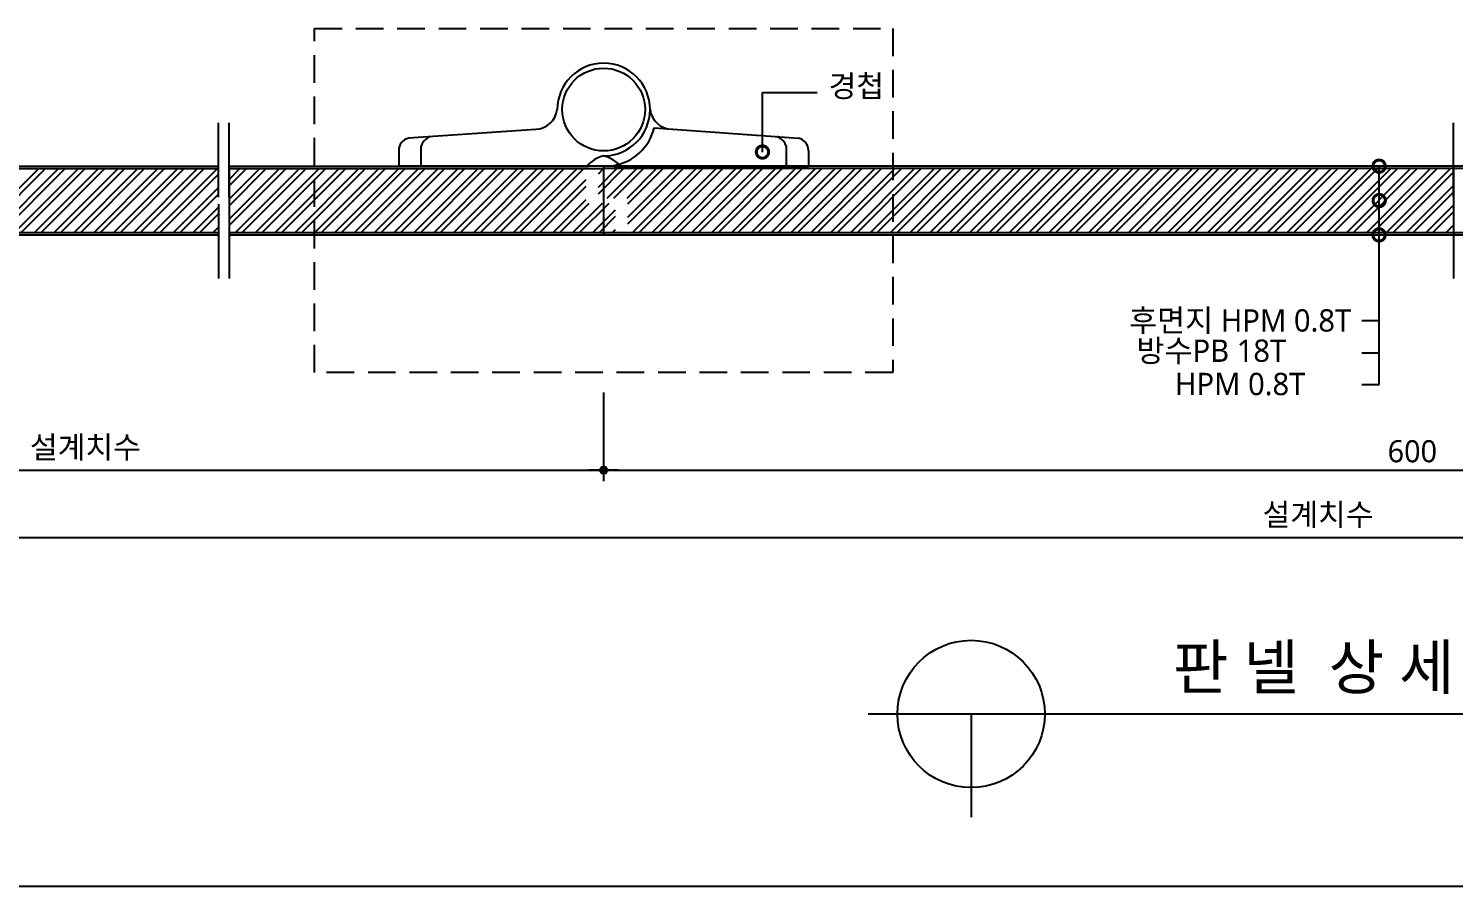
# Model space of a CAD drawing. Extents: x -255 to 8105, y -176 to 5714.
# Drawn here: x 959 to 2894, y 0 to 1165 of the extents above; entities that cross this region are included whole.
import ezdxf
from ezdxf.enums import TextEntityAlignment as Align

# ---------------------------------------------------------------- set-up
doc = ezdxf.new("R2010")
doc.units = 0
doc.header["$LTSCALE"] = 30
doc.linetypes.add('HIDDEN', pattern=[0.375, 0.25, -0.125])
doc.layers.get('0').update_dxf_attribs({"linetype": 'CONTINUOUS'})
for name, color, linetype in [('C', 2, 'CONTINUOUS'), ('DIM', 7, 'CONTINUOUS'), ('HAT', 8, 'CONTINUOUS'), ('TIT', 3, 'CONTINUOUS'), ('문자', 3, 'CONTINUOUS'), ('부자재', 4, 'CONTINUOUS'), ('치수', 1, 'CONTINUOUS'), ('판넬', 2, 'CONTINUOUS'), ('해치', 8, 'CONTINUOUS')]:
    doc.layers.add(name, color=color, linetype=linetype)
doc.styles.add('돋움', font='malgun.ttf')

# ---------------------------------------------------------------- blocks, each defined once
blk = doc.blocks.new('DIMDOT')
at = {"linetype": 'Continuous'}
blk.add_line((-2, 0), (2, 0), dxfattribs=at)
for radius in [0.5, 0.25]:
    blk.add_circle((0, 0), radius, dxfattribs=at)
blk = doc.blocks.new('_DOTSMALL')
at = {"color": 0, "linetype": 'ByBlock', "const_width": 0.5}
blk.add_lwpolyline([(-0.0625, 0, 1), (0.0625, 0, 1)], format="xyb", close=True, dxfattribs=at)
blk = doc.blocks.new('A$C63EC304E')
at = {"layer": '치수', "color": 1, "xscale": 2.5, "yscale": 2.5, "zscale": 2.5, "rotation": 234.3098741996962}
blk.add_blockref('_DOTSMALL', (0.31, 0.31), dxfattribs=at)
blk = doc.blocks.new('A$C2BC9653E')
at = {"layer": '치수', "xscale": 0.3333333333333333, "yscale": 0.3333333333333333, "zscale": 0.3333333333333333}
blk.add_blockref('A$C63EC304E', (0, 0), dxfattribs=at)
blk = doc.blocks.new('A$C7FC71301')
at = {"layer": '치수', "rotation": 180}
blk.add_blockref('A$C2BC9653E', (0.208, 0.208), dxfattribs=at)
blk = doc.blocks.new('A$C4A20372B')
at = {"layer": '치수'}
blk.add_blockref('A$C7FC71301', (0, 0), dxfattribs=at)
blk = doc.blocks.new('A$C566469F5')
at = {"layer": '치수'}
blk.add_blockref('A$C4A20372B', (0, 0), dxfattribs=at)
blk = doc.blocks.new('A$C7E317CD4')
at = {"layer": '해치', "xscale": 2, "yscale": 2, "zscale": 2}
blk.add_blockref('A$C566469F5', (0, 0), dxfattribs=at)
blk = doc.blocks.new('A$C601D7F27')
at = {"layer": '치수'}
blk.add_blockref('A$C7E317CD4', (0, 0), dxfattribs=at)
blk = doc.blocks.new('UNI-01', base_point=(7634, 7239))
at = {"color": 2, "linetype": 'HIDDEN', "ltscale": 5}
for p, q in [((8981.5, 8404.2), (9766.8, 8404.2)), ((8981.5, 7936.8), (8981.5, 8404.2)), ((9766.8, 8404.2), (9766.8, 7936.8)), ((9766.8, 7936.8), (8981.5, 7936.8))]:
    blk.add_line(p, q, dxfattribs=at)
for p, q in [((8851.2, 8175), (8851.2, 8276.1)), ((8865.8, 8175), (8865.8, 8276.1)), ((10527.8, 8175), (10527.8, 8276.1)), ((8851.2, 8165.5), (8851.2, 8064.4)), ((8865.8, 8165.5), (8865.8, 8064.4)), ((10527.8, 8165.5), (10527.8, 8064.4))]:
    blk.add_line(p, q)
at = {"color": 2}
for p, q in [((8865.8, 8217.1), (8865.8, 8123.8)), ((9374.2, 8217.1), (9374.2, 8123.8)), ((10527.8, 8213.8), (10527.8, 8127.1)), ((14886.8, 7238.8), (7634.4, 7238.8)), ((14886.8, 7238.8), (7634.4, 7238.8)), ((15616.4, 7238.8), (7634.4, 7238.8))]:
    blk.add_line(p, q, dxfattribs=at)
at = {"layer": 'C'}
for p, q in [((8330.7, 8213.8), (8851.2, 8213.8)), ((8865.8, 8213.8), (9374.2, 8213.8)), ((10642, 8213.8), (9374.2, 8213.8)), ((8330.7, 8127.1), (8851.2, 8127.1)), ((8865.8, 8127.1), (9390.4, 8127.1)), ((9374.2, 8127.1), (10642, 8127.1))]:
    blk.add_line(p, q, dxfattribs=at)
at = {"layer": 'DIM', "ltscale": 10}
for p, q in [((9374.2, 7910), (9374.2, 7789.3)), ((9374.2, 7910), (9374.2, 7789.3)), ((7977.1, 7804.3), (9364.2, 7804.3)), ((9384.2, 7804.3), (11560.1, 7804.3)), ((7977.1, 7712.8), (12711, 7712.8))]:
    blk.add_line(p, q, dxfattribs=at)
at = {"layer": 'HAT', "linetype": 'Continuous'}
for p, q in [((8520.7, 8127.1), (8607.3, 8213.8)), ((8529.6, 8127.1), (8616.3, 8213.8)), ((8547.6, 8127.1), (8634.3, 8213.8)), ((8556.6, 8127.1), (8643.3, 8213.8)), ((8574.5, 8127.1), (8661.2, 8213.8)), ((8583.5, 8127.1), (8670.2, 8213.8)), ((8601.5, 8127.1), (8688.2, 8213.8)), ((8610.5, 8127.1), (8697.1, 8213.8)), ((8628.4, 8127.1), (8715.1, 8213.8)), ((8637.4, 8127.1), (8724.1, 8213.8)), ((8655.4, 8127.1), (8742, 8213.8)), ((8664.3, 8127.1), (8751, 8213.8)), ((8682.3, 8127.1), (8769, 8213.8)), ((8691.3, 8127.1), (8778, 8213.8)), ((8709.3, 8127.1), (8795.9, 8213.8)), ((8718.2, 8127.1), (8804.9, 8213.8)), ((8736.2, 8127.1), (8822.9, 8213.8)), ((8745.2, 8127.1), (8831.8, 8213.8)), ((8763.1, 8127.1), (8849.8, 8213.8)), ((8772.1, 8127.1), (8851.2, 8206.2)), ((8865.8, 8199.3), (8880.3, 8213.8)), ((8865.8, 8172.3), (8907.3, 8213.8)), ((8865.8, 8145.4), (8934.2, 8213.8)), ((8865.8, 8190.3), (8889.3, 8213.8)), ((8865.8, 8163.3), (8916.2, 8213.8)), ((8865.8, 8136.4), (8943.2, 8213.8)), ((8874.5, 8127.1), (8961.2, 8213.8)), ((8883.5, 8127.1), (8970.1, 8213.8)), ((8901.4, 8127.1), (8988.1, 8213.8)), ((8910.4, 8127.1), (8997.1, 8213.8)), ((8928.4, 8127.1), (9015, 8213.8)), ((8937.3, 8127.1), (9024, 8213.8)), ((8955.3, 8127.1), (9042, 8213.8)), ((8964.3, 8127.1), (9051, 8213.8)), ((8982.2, 8127.1), (9068.9, 8213.8)), ((8991.2, 8127.1), (9077.9, 8213.8)), ((9009.2, 8127.1), (9095.9, 8213.8)), ((9018.2, 8127.1), (9104.8, 8213.8)), ((9036.1, 8127.1), (9122.8, 8213.8)), ((9045.1, 8127.1), (9131.8, 8213.8)), ((9063.1, 8127.1), (9149.7, 8213.8)), ((9072, 8127.1), (9158.7, 8213.8)), ((9090, 8127.1), (9176.7, 8213.8)), ((9099, 8127.1), (9185.7, 8213.8)), ((9117, 8127.1), (9203.6, 8213.8)), ((9125.9, 8127.1), (9212.6, 8213.8)), ((9143.9, 8127.1), (9230.6, 8213.8)), ((9152.9, 8127.1), (9239.5, 8213.8)), ((9170.8, 8127.1), (9257.5, 8213.8)), ((9179.8, 8127.1), (9266.5, 8213.8)), ((9197.8, 8127.1), (9284.4, 8213.8)), ((9206.8, 8127.1), (9293.4, 8213.8)), ((9224.7, 8127.1), (9311.4, 8213.8)), ((9233.7, 8127.1), (9320.4, 8213.8)), ((9251.7, 8127.1), (9338.3, 8213.8)), ((9260.6, 8127.1), (9347.3, 8213.8)), ((9367.1, 8188.7), (9392.2, 8213.8)), ((9367.1, 8206.6), (9374.2, 8213.8)), ((9367.1, 8179.7), (9401.2, 8213.8)), ((9379.1, 8173.8), (9419.1, 8213.8)), ((9388.1, 8173.8), (9428.1, 8213.8)), ((9406.1, 8173.8), (9446.1, 8213.8)), ((9407.1, 8147.8), (9473, 8213.8)), ((9407.1, 8165.8), (9455.1, 8213.8)), ((9407.1, 8138.9), (9482, 8213.8)), ((9413.3, 8127.1), (9500, 8213.8)), ((9422.3, 8127.1), (9508.9, 8213.8)), ((9440.2, 8127.1), (9526.9, 8213.8)), ((9449.2, 8127.1), (9535.9, 8213.8)), ((9467.2, 8127.1), (9553.8, 8213.8)), ((9476.2, 8127.1), (9562.8, 8213.8)), ((9494.1, 8127.1), (9580.8, 8213.8)), ((9503.1, 8127.1), (9589.8, 8213.8)), ((9521.1, 8127.1), (9607.7, 8213.8)), ((9530, 8127.1), (9616.7, 8213.8)), ((9548, 8127.1), (9634.7, 8213.8)), ((9557, 8127.1), (9643.6, 8213.8)), ((9574.9, 8127.1), (9661.6, 8213.8)), ((9583.9, 8127.1), (9670.6, 8213.8)), ((9601.9, 8127.1), (9688.6, 8213.8)), ((9610.9, 8127.1), (9697.5, 8213.8)), ((9628.8, 8127.1), (9715.5, 8213.8)), ((9637.8, 8127.1), (9724.5, 8213.8)), ((9655.8, 8127.1), (9742.4, 8213.8)), ((9664.7, 8127.1), (9751.4, 8213.8)), ((9682.7, 8127.1), (9769.4, 8213.8)), ((9691.7, 8127.1), (9778.4, 8213.8)), ((9709.6, 8127.1), (9796.3, 8213.8)), ((9718.6, 8127.1), (9805.3, 8213.8)), ((9736.6, 8127.1), (9823.3, 8213.8)), ((9745.6, 8127.1), (9832.2, 8213.8)), ((9763.5, 8127.1), (9850.2, 8213.8)), ((9772.5, 8127.1), (9859.2, 8213.8)), ((9790.5, 8127.1), (9877.1, 8213.8)), ((9799.4, 8127.1), (9886.1, 8213.8)), ((9817.4, 8127.1), (9904.1, 8213.8)), ((9826.4, 8127.1), (9913.1, 8213.8)), ((9844.4, 8127.1), (9931, 8213.8)), ((9853.3, 8127.1), (9940, 8213.8)), ((9871.3, 8127.1), (9958, 8213.8)), ((9880.3, 8127.1), (9966.9, 8213.8)), ((9898.2, 8127.1), (9984.9, 8213.8)), ((9907.2, 8127.1), (9993.9, 8213.8)), ((9925.2, 8127.1), (10011.8, 8213.8)), ((9934.2, 8127.1), (10020.8, 8213.8)), ((9952.1, 8127.1), (10038.8, 8213.8)), ((9961.1, 8127.1), (10047.8, 8213.8)), ((9979.1, 8127.1), (10065.7, 8213.8)), ((9988, 8127.1), (10074.7, 8213.8)), ((10006, 8127.1), (10092.7, 8213.8)), ((10015, 8127.1), (10101.6, 8213.8)), ((10032.9, 8127.1), (10119.6, 8213.8)), ((10041.9, 8127.1), (10128.6, 8213.8)), ((10059.9, 8127.1), (10146.5, 8213.8)), ((10068.9, 8127.1), (10155.5, 8213.8)), ((10086.8, 8127.1), (10173.5, 8213.8)), ((10095.8, 8127.1), (10182.5, 8213.8)), ((10113.8, 8127.1), (10200.4, 8213.8)), ((10122.7, 8127.1), (10209.4, 8213.8)), ((10140.7, 8127.1), (10227.4, 8213.8)), ((10149.7, 8127.1), (10236.3, 8213.8)), ((10167.6, 8127.1), (10254.3, 8213.8)), ((10176.6, 8127.1), (10263.3, 8213.8)), ((10194.6, 8127.1), (10281.2, 8213.8)), ((10203.6, 8127.1), (10290.2, 8213.8)), ((10221.5, 8127.1), (10308.2, 8213.8)), ((10230.5, 8127.1), (10317.2, 8213.8)), ((10248.5, 8127.1), (10335.1, 8213.8)), ((10257.4, 8127.1), (10344.1, 8213.8)), ((10275.4, 8127.1), (10362.1, 8213.8)), ((10284.4, 8127.1), (10371.1, 8213.8)), ((10302.3, 8127.1), (10389, 8213.8)), ((10311.3, 8127.1), (10398, 8213.8)), ((10329.3, 8127.1), (10416, 8213.8)), ((10338.3, 8127.1), (10424.9, 8213.8)), ((10356.2, 8127.1), (10442.9, 8213.8)), ((10365.2, 8127.1), (10451.9, 8213.8)), ((10383.2, 8127.1), (10469.8, 8213.8)), ((10392.1, 8127.1), (10478.8, 8213.8)), ((10410.1, 8127.1), (10496.8, 8213.8)), ((10419.1, 8127.1), (10505.8, 8213.8)), ((10437, 8127.1), (10523.7, 8213.8)), ((10446, 8127.1), (10527.8, 8209)), ((8790.1, 8127.1), (8851.2, 8188.2)), ((9278.6, 8127.1), (9350.4, 8198.9)), ((9287.6, 8127.1), (9350.4, 8190)), ((10464, 8127.1), (10527.8, 8191)), ((8799.1, 8127.1), (8851.2, 8179.2)), ((9305.5, 8127.1), (9350.4, 8172)), ((9314.5, 8127.1), (9354.5, 8167.1)), ((9332.5, 8127.1), (9372.5, 8167.1)), ((9341.5, 8127.1), (9381.5, 8167.1)), ((10473, 8127.1), (10527.8, 8182)), ((8817, 8127.1), (8851.2, 8161.3)), ((8826, 8127.1), (8851.2, 8152.3)), ((9359.4, 8127.1), (9390.4, 8158.1)), ((9368.4, 8127.1), (9390.4, 8149.1)), ((10490.9, 8127.1), (10527.8, 8164.1)), ((10499.9, 8127.1), (10527.8, 8155.1)), ((8844, 8127.1), (8851.2, 8134.3)), ((9386.4, 8127.1), (9390.4, 8131.2)), ((10517.9, 8127.1), (10527.8, 8137.1)), ((10526.9, 8127.1), (10527.8, 8128.1))]:
    blk.add_line(p, q, dxfattribs=at)
at = {"layer": 'TIT', "color": 7}
for p, q in [((9733.1, 7473.2), (11270.9, 7473.2)), ((9873.1, 7473.2), (9873.1, 7333.2))]:
    blk.add_line(p, q, dxfattribs=at)
blk.add_circle((9873.1, 7473.2), 100, dxfattribs=at)
at = {"layer": '부자재'}
for p, q in [((9282, 8267.2), (9109.1, 8255.1)), ((9442.9, 8269.1), (9638.9, 8255.2)), ((9126.1, 8243.3), (9126.1, 8217.1)), ((9622.2, 8243.3), (9622.2, 8217.1)), ((9096.1, 8239.2), (9096.1, 8217.1)), ((9652.2, 8239.2), (9652.2, 8217.1)), ((9374.2, 8217.1), (9096.1, 8217.1)), ((9388.4, 8217.1), (9652.2, 8217.1))]:
    blk.add_line(p, q, dxfattribs=at)
at = {"layer": '부자재', "color": 1}
blk.add_circle((9374.2, 8294.1), 56.2, dxfattribs=at)
at = {"layer": '부자재'}
for centre, radius, start, end in [((9374.2, 8294.1), 63, 270, 180), ((9280.4, 8298.2), 31, 272.9231, 352.4724), ((9467.9, 8298.2), 31, 187.5276, 267.0769), ((9376.4, 8285.8), 68.6, 280.084, 345.9792), ((9112.9, 8238.8), 16.8, 101.7765, 181.6712), ((9146.6, 8237.7), 21.2, 113.4077, 164.5497), ((9601.8, 8237.7), 21.2, 15.4503, 67.3004), ((9635.4, 8238.8), 16.8, 358.3288, 78.2235), ((9382.7, 8192.6), 39.5, 102.5267, 141.5475), ((9365.6, 8192.6), 39.5, 43.1003, 77.4733)]:
    blk.add_arc(centre, radius, start, end, dxfattribs=at)
at = {"layer": '치수'}
for p, q in [((9589.8, 8236.4), (9589.8, 8317.3)), ((9589.8, 8317.3), (9663.9, 8317.3)), ((10427.1, 7920.6), (10427.1, 8217.1)), ((10403.3, 8007.4), (10427.1, 8007.4)), ((10403.3, 7963.8), (10427.1, 7963.8)), ((10403.3, 7920.6), (10427.1, 7920.6))]:
    blk.add_line(p, q, dxfattribs=at)
at = {"layer": '판넬', "color": 1}
for p, q in [((8330.7, 8217.1), (8851.2, 8217.1)), ((8865.8, 8217.1), (9353.7, 8217.1)), ((10642, 8217.1), (9374.2, 8217.1)), ((8330.7, 8123.8), (8851.2, 8123.8)), ((8865.8, 8123.8), (9393.7, 8123.8)), ((9374.2, 8123.8), (10642, 8123.8))]:
    blk.add_line(p, q, dxfattribs=at)
at = {"layer": 'DIM', "xscale": 10, "yscale": 10, "zscale": 10}
blk.add_blockref('DIMDOT', (9374.2, 7804.3), dxfattribs=at)
at = {"layer": 'DIM', "xscale": 10, "yscale": 10, "zscale": 10, "rotation": 180}
blk.add_blockref('DIMDOT', (9374.2, 7804.3), dxfattribs=at)
at = {"layer": '치수', "xscale": 20, "yscale": 20, "zscale": 20}
blk.add_blockref('A$C601D7F27', (9585.6, 8232.2), dxfattribs=at)
at = {"layer": '치수', "xscale": 20, "yscale": 20, "zscale": 20, "rotation": 90}
for p in [(10431.1, 8213), (10431.3, 8166.3), (10431.1, 8119.6)]:
    blk.add_blockref('A$C601D7F27', p, dxfattribs=at)
at = {"layer": 'DIM', "color": 3, "char_height": 30, "attachment_point": 5, "style": '돋움'}
for s, insert in [('설계치수', (8670.6, 7833.9)), ('600', (10472.1, 7829.8)), ('설계치수', (10344, 7742.5))]:
    blk.add_mtext(s, dxfattribs=dict(at, insert=insert))
at = {"layer": 'TIT', "style": '돋움'}
blk.add_text('판 넬  상 세 도', height=60, dxfattribs=at).set_placement((10625, 7506.8), align=Align.RIGHT)
at = {"layer": '문자', "style": '돋움'}
blk.add_text('경첩', height=30, dxfattribs=at).set_placement((9679.6, 8311))
for s, height, p in [('후면지 HPM 0.8T', 30.337, (10238.3, 8008.1)), ('방수PB 18T', 30.34, (10199.2, 7966.9)), ('HPM 0.8T', 30.34, (10238.3, 7921.3))]:
    blk.add_text(s, height=height, dxfattribs=at).set_placement(p, align=Align.MIDDLE)

msp = doc.modelspace()

# ---------------------------------------------------------------- block references
msp.add_blockref('UNI-01', (0, 0))

doc.saveas('drawing.dxf')
